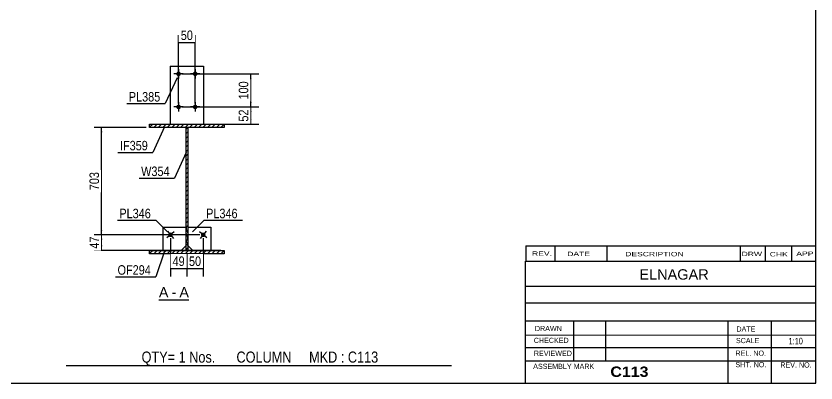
# Model space of a CAD drawing. Header units: millimetres. Extents: x -405 to -3, y -129 to 148.
# Drawn here: x -244.2 to -2.9, y -129.4 to -18.5 of the extents above; entities that cross this region are included whole.
import ezdxf

# ---------------------------------------------------------------- set-up
doc = ezdxf.new("R2010")
doc.units = ezdxf.units.MM
doc.linetypes.add('DXK_LINE_DOT1', pattern=[1.8814, 0.9407, -0.9407])
doc.styles.add('Arial', font='ARIAL.TTF', dxfattribs={"height": 0.2})
doc.styles.add('Arial Bold', font='ARIALBD.TTF', dxfattribs={"height": 0.2})
doc.styles.add('Arial Narrow', font='ARIALN.TTF', dxfattribs={"height": 0.2})

# ---------------------------------------------------------------- blocks, each defined once
blk = doc.blocks.new('Unknown-627317436-1210')
at = {"color": 5, "linetype": 'Continuous'}
for p, q in [((-2.93, -129.37), (-2.93, 147.63)), ((-402.93, -129.37), (-2.93, -129.37))]:
    blk.add_line(p, q, dxfattribs=at)
blk = doc.blocks.new('Unknown-627317436-12 - 1261')
at = {"color": 7, "linetype": 'Continuous'}
blk.add_line((-201.06, -104.22), (-192.03, -104.22), dxfattribs=at)
at = {"color": 0, "linetype": 'Continuous'}
blk.add_wipeout([(-198.22, -103.47), (-198.22, -100.27), (-201.06, -100.27), (-201.06, -103.47)], dxfattribs=at)
blk.add_wipeout([(-195.84, -103.47), (-195.84, -100.27), (-197.26, -100.27), (-197.26, -103.47)], dxfattribs=at)
at = {"color": 96, "linetype": 'Continuous', "style": 'Arial'}
blk.add_text('A', height=3.06, dxfattribs=at).set_placement((-201.06, -103.47))
at = {"color": 0, "linetype": 'Continuous'}
blk.add_wipeout([(-192.03, -103.47), (-192.03, -100.27), (-194.88, -100.27), (-194.88, -103.47)], dxfattribs=at)
at = {"color": 96, "linetype": 'Continuous', "style": 'Arial'}
for s, p in [('A', (-194.88, -103.47)), ('-', (-197.26, -103.47))]:
    blk.add_text(s, height=3.06, dxfattribs=at).set_placement(p)
blk = doc.blocks.new('Part-627317436-1311 - 1261')
at = {"linetype": 'Continuous'}
h = blk.add_hatch(dxfattribs=at)
h.set_pattern_fill('', scale=0.3, style=0, pattern_type=0)
h.set_pattern_definition([(45, (-181.3939, -51.2166), (-0.67352, 0.67352), [])])
h.paths.add_polyline_path([(-181.39, -52.22), (-181.39, -51.22), (-203.89, -51.22), (-203.89, -52.22)])
at = {"color": 2, "linetype": 'Continuous'}
for p, q in [((-203.89, -52.22), (-203.89, -51.22)), ((-203.89, -51.22), (-181.39, -51.22)), ((-181.39, -52.22), (-203.89, -52.22)), ((-181.39, -51.22), (-181.39, -52.22))]:
    blk.add_line(p, q, dxfattribs=at)
blk = doc.blocks.new('Part-627317436-1288 - 1261')
at = {"color": 2, "linetype": 'Continuous'}
for p, q in [((-197.64, -33.72), (-187.64, -33.72)), ((-197.64, -33.72), (-197.64, -51.22)), ((-187.64, -33.72), (-187.64, -51.22))]:
    blk.add_line(p, q, dxfattribs=at)
at = {"color": 7, "linetype": 'DXK_LINE_DOT1'}
blk.add_line((-197.64, -51.22), (-187.64, -51.22), dxfattribs=at)
blk = doc.blocks.new('Part-627317436-1333 - 1261')
at = {"linetype": 'Continuous'}
h = blk.add_hatch(dxfattribs=at)
h.set_pattern_fill('', scale=0.3, style=0, pattern_type=0)
h.set_pattern_definition([(45, (-192.3939, -52.2166), (-0.67352, 0.67352), [])])
h.paths.add_polyline_path([(-192.39, -89.32), (-192.39, -52.22), (-192.89, -52.22), (-192.89, -89.32)])
at = {"color": 2, "linetype": 'Continuous'}
for p, q in [((-192.89, -67.22), (-192.89, -52.22)), ((-192.89, -52.22), (-192.39, -52.22)), ((-192.39, -52.22), (-192.39, -67.22)), ((-192.89, -89.32), (-192.89, -67.32)), ((-192.39, -67.32), (-192.39, -89.32)), ((-192.39, -89.32), (-192.89, -89.32))]:
    blk.add_line(p, q, dxfattribs=at)
blk = doc.blocks.new('Part-627317436-1358 - 1261')
at = {"linetype": 'Continuous'}
h = blk.add_hatch(dxfattribs=at)
h.set_pattern_fill('', scale=0.3, style=0, pattern_type=0)
h.set_pattern_definition([(45, (-181.3939, -89.3166), (-0.67352, 0.67352), [])])
h.paths.add_polyline_path([(-181.39, -90.32), (-181.39, -89.32), (-203.89, -89.32), (-203.89, -90.32)])
at = {"color": 2, "linetype": 'Continuous'}
for p, q in [((-203.89, -90.32), (-203.89, -89.32)), ((-203.89, -89.32), (-181.39, -89.32)), ((-181.39, -90.32), (-203.89, -90.32)), ((-181.39, -89.32), (-181.39, -90.32))]:
    blk.add_line(p, q, dxfattribs=at)
blk = doc.blocks.new('Part-627317436-1414 - 1261')
at = {"color": 2, "linetype": 'Continuous'}
for p, q in [((-199.89, -82.32), (-192.89, -82.32)), ((-199.89, -82.32), (-199.89, -89.32)), ((-192.89, -87.82), (-194.39, -89.32))]:
    blk.add_line(p, q, dxfattribs=at)
at = {"color": 7, "linetype": 'DXK_LINE_DOT1'}
for p, q in [((-192.89, -82.32), (-192.89, -87.82)), ((-194.39, -89.32), (-199.89, -89.32))]:
    blk.add_line(p, q, dxfattribs=at)
blk = doc.blocks.new('Part-627317436-1419 - 1261')
at = {"color": 2, "linetype": 'Continuous'}
for p, q in [((-192.39, -82.32), (-185.39, -82.32)), ((-185.39, -82.32), (-185.39, -89.32)), ((-190.89, -89.32), (-192.39, -87.82))]:
    blk.add_line(p, q, dxfattribs=at)
at = {"color": 7, "linetype": 'DXK_LINE_DOT1'}
for p, q in [((-192.39, -87.82), (-192.39, -82.32)), ((-185.39, -89.32), (-190.89, -89.32))]:
    blk.add_line(p, q, dxfattribs=at)
blk = doc.blocks.new('Bolt-627317436-1426 - 1261')
at = {"linetype": 'Continuous'}
for points in [[(-194.44, -36.02, -1), (-195.84, -36.02, -1)], [(-189.44, -36.02, -1), (-190.84, -36.02, -1)], [(-194.44, -46.02, -1), (-195.84, -46.02, -1)], [(-189.44, -46.02, -1), (-190.84, -46.02, -1)]]:
    blk.add_hatch(color=3, dxfattribs=at).paths.add_polyline_path(points)
at = {"color": 3, "linetype": 'Continuous'}
for p, q in [((-193.74, -36.02), (-196.54, -36.02)), ((-195.14, -34.62), (-195.14, -37.42)), ((-188.74, -36.02), (-191.54, -36.02)), ((-190.14, -34.62), (-190.14, -37.42)), ((-195.14, -44.62), (-195.14, -47.42)), ((-190.14, -44.62), (-190.14, -47.42)), ((-193.74, -46.02), (-196.54, -46.02)), ((-188.74, -46.02), (-191.54, -46.02))]:
    blk.add_line(p, q, dxfattribs=at)
blk = doc.blocks.new('Bolt-627317436-1430 - 1261')
at = {"linetype": 'Continuous'}
blk.add_hatch(color=3, dxfattribs=at).paths.add_polyline_path([(-197.05, -84.17, -1), (-198.14, -85.06, -1)])
at = {"color": 3, "linetype": 'Continuous'}
for p, q in [((-196.51, -83.73), (-198.68, -85.5)), ((-198.48, -83.53), (-196.71, -85.7))]:
    blk.add_line(p, q, dxfattribs=at)
blk = doc.blocks.new('Bolt-627317436-1431 - 1261')
at = {"linetype": 'Continuous'}
blk.add_hatch(color=3, dxfattribs=at).paths.add_polyline_path([(-187.15, -85.06, -1), (-188.24, -84.17, -1)])
at = {"color": 3, "linetype": 'Continuous'}
for p, q in [((-186.61, -85.5), (-188.78, -83.73)), ((-186.81, -83.53), (-188.58, -85.7))]:
    blk.add_line(p, q, dxfattribs=at)
blk = doc.blocks.new('StraightDimension-627317436-3592 - 1261')
at = {"linetype": 'Continuous'}
for points in [[(-173.62, -37.52), (-173.37, -36.02), (-173.12, -37.52)], [(-173.12, -44.52), (-173.37, -46.02), (-173.62, -44.52)]]:
    blk.add_hatch(color=7, dxfattribs=at).paths.add_polyline_path(points)
at = {"color": 7, "linetype": 'Continuous'}
for p, q in [((-194.14, -36.02), (-170.97, -36.02)), ((-173.37, -46.02), (-173.37, -36.02)), ((-194.14, -46.02), (-170.97, -46.02))]:
    blk.add_line(p, q, dxfattribs=at)
at = {"color": 0}
blk.add_wipeout([(-173.52, -37.67), (-177.72, -37.67), (-177.72, -44.36), (-173.52, -44.36)], dxfattribs=at)
at = {"color": 3, "style": 'Arial Narrow'}
blk.add_text('100', height=2.863, rotation=90.0002, dxfattribs=at).set_placement((-174.12, -43.76))
blk = doc.blocks.new('StraightDimension-627317436-3566 - 1261')
at = {"linetype": 'Continuous'}
for points in [[(-218.63, -86.12), (-218.38, -84.62), (-218.13, -86.12)], [(-218.13, -87.82), (-218.38, -89.32), (-218.63, -87.82)]]:
    blk.add_hatch(color=7, dxfattribs=at).paths.add_polyline_path(points)
at = {"color": 7, "linetype": 'Continuous'}
for p, q in [((-188.69, -84.62), (-220.63, -84.62)), ((-218.38, -89.32), (-218.38, -84.62)), ((-182.39, -89.32), (-220.63, -89.32))]:
    blk.add_line(p, q, dxfattribs=at)
at = {"color": 0}
blk.add_wipeout([(-218.53, -84.54), (-222.73, -84.54), (-222.73, -89.39), (-218.53, -89.39)], dxfattribs=at)
at = {"color": 3, "style": 'Arial Narrow'}
blk.add_text('47', height=2.863, rotation=90.0002, dxfattribs=at).set_placement((-219.13, -88.79))
blk = doc.blocks.new('StraightDimension-627317436-3530 - 1261')
at = {"linetype": 'Continuous'}
for points in [[(-191.14, -95.03), (-192.64, -94.78), (-191.14, -94.53)], [(-189.19, -94.53), (-187.69, -94.78), (-189.19, -95.03)]]:
    blk.add_hatch(color=7, dxfattribs=at).paths.add_polyline_path(points)
at = {"color": 7, "linetype": 'Continuous'}
for p, q in [((-187.69, -85.62), (-187.69, -97.18)), ((-192.64, -90.32), (-192.64, -97.18)), ((-192.64, -94.78), (-187.69, -94.78))]:
    blk.add_line(p, q, dxfattribs=at)
at = {"color": 0}
blk.add_wipeout([(-187.74, -94.63), (-187.74, -90.43), (-192.6, -90.43), (-192.6, -94.63)], dxfattribs=at)
at = {"color": 3, "style": 'Arial Narrow'}
blk.add_text('50', height=2.863, dxfattribs=at).set_placement((-192, -94.03))
blk = doc.blocks.new('StraightDimension-627317436-3531 - 1261')
at = {"linetype": 'Continuous'}
for points in [[(-196.09, -95.03), (-197.59, -94.78), (-196.09, -94.53)], [(-194.14, -94.53), (-192.64, -94.78), (-194.14, -95.03)]]:
    blk.add_hatch(color=7, dxfattribs=at).paths.add_polyline_path(points)
at = {"color": 7, "linetype": 'Continuous'}
for p, q in [((-197.59, -85.62), (-197.59, -97.18)), ((-192.64, -90.32), (-192.64, -97.18)), ((-197.59, -94.78), (-192.64, -94.78))]:
    blk.add_line(p, q, dxfattribs=at)
at = {"color": 0}
blk.add_wipeout([(-192.69, -94.63), (-192.69, -90.43), (-197.55, -90.43), (-197.55, -94.63)], dxfattribs=at)
at = {"color": 3, "style": 'Arial Narrow'}
blk.add_text('49', height=2.863, dxfattribs=at).set_placement((-196.95, -94.03))
blk = doc.blocks.new('StraightDimension-627317436-3565 - 1261')
at = {"linetype": 'Continuous'}
for points in [[(-218.63, -53.72), (-218.38, -52.22), (-218.13, -53.72)], [(-218.13, -83.12), (-218.38, -84.62), (-218.63, -83.12)]]:
    blk.add_hatch(color=7, dxfattribs=at).paths.add_polyline_path(points)
at = {"color": 7, "linetype": 'Continuous'}
for p, q in [((-204.89, -52.22), (-220.63, -52.22)), ((-218.38, -84.62), (-218.38, -52.22)), ((-188.69, -84.62), (-220.63, -84.62))]:
    blk.add_line(p, q, dxfattribs=at)
at = {"color": 0}
blk.add_wipeout([(-218.53, -65.07), (-222.73, -65.07), (-222.73, -71.76), (-218.53, -71.76)], dxfattribs=at)
at = {"color": 3, "style": 'Arial Narrow'}
blk.add_text('703', height=2.863, rotation=90.0002, dxfattribs=at).set_placement((-219.13, -71.16))
blk = doc.blocks.new('StraightDimension-627317436-3593 - 1261')
at = {"linetype": 'Continuous'}
for points in [[(-173.62, -47.52), (-173.37, -46.02), (-173.12, -47.52)], [(-173.12, -49.72), (-173.37, -51.22), (-173.62, -49.72)]]:
    blk.add_hatch(color=7, dxfattribs=at).paths.add_polyline_path(points)
at = {"color": 7, "linetype": 'Continuous'}
for p, q in [((-194.14, -46.02), (-170.97, -46.02)), ((-173.37, -51.22), (-173.37, -46.02)), ((-202.89, -51.22), (-170.97, -51.22))]:
    blk.add_line(p, q, dxfattribs=at)
at = {"color": 0}
blk.add_wipeout([(-173.52, -46.19), (-177.72, -46.19), (-177.72, -51.04), (-173.52, -51.04)], dxfattribs=at)
at = {"color": 3, "style": 'Arial Narrow'}
blk.add_text('52', height=2.863, rotation=90.0002, dxfattribs=at).set_placement((-174.12, -50.44))
blk = doc.blocks.new('StraightDimension-627317436-3613 - 1261')
at = {"linetype": 'Continuous'}
for points in [[(-193.64, -26.81), (-195.14, -26.56), (-193.64, -26.31)], [(-191.64, -26.31), (-190.14, -26.56), (-191.64, -26.81)]]:
    blk.add_hatch(color=7, dxfattribs=at).paths.add_polyline_path(points)
at = {"color": 7, "linetype": 'Continuous'}
for p, q in [((-195.14, -45.02), (-195.14, -24.31)), ((-190.14, -45.02), (-190.14, -24.31)), ((-195.14, -26.56), (-190.14, -26.56))]:
    blk.add_line(p, q, dxfattribs=at)
at = {"color": 0}
blk.add_wipeout([(-190.22, -26.41), (-190.22, -22.21), (-195.07, -22.21), (-195.07, -26.41)], dxfattribs=at)
at = {"color": 3, "style": 'Arial Narrow'}
blk.add_text('50', height=2.863, dxfattribs=at).set_placement((-194.47, -25.81))
blk = doc.blocks.new('CBS_CALLOFF-627317436-4485')
at = {"color": 7, "linetype": 'Continuous'}
blk.add_line((-229.05, -124.1), (-112.82, -124.12), dxfattribs=at)
at = {"color": 3, "linetype": 'Continuous', "style": 'Arial Narrow'}
blk.add_text('QTY= 1 Nos.      COLUMN     MKD : C113', height=3.3405, dxfattribs=at).set_placement((-206.29, -123.21))
blk = doc.blocks.new('CBS_NAME_BLOG-627317436-4486')
at = {"color": 7, "linetype": 'Continuous'}
for p, q in [((-90.52, -92.62), (-3, -92.62)), ((-90.52, -129.33), (-90.52, -92.62)), ((-90.52, -100.16), (-3, -100.16)), ((-90.44, -105.21), (-2.93, -105.21)), ((-90.52, -110.58), (-3, -110.58)), ((-75.99, -122.69), (-75.99, -110.59)), ((-66.31, -122.67), (-66.31, -110.6)), ((-29.39, -129.33), (-29.39, -110.6)), ((-16.34, -129.33), (-16.34, -110.59)), ((-90.51, -114.88), (-2.93, -114.86)), ((-90.52, -118.63), (-3, -118.63)), ((-90.52, -122.67), (-3, -122.67)), ((-90.52, -129.37), (-2.93, -129.37))]:
    blk.add_line(p, q, dxfattribs=at)
at = {"color": 3, "linetype": 'Continuous', "style": 'Arial'}
blk.add_text('ELNAGAR', height=3.133, dxfattribs=at).set_placement((-56.19, -98.15))
at = {"color": 3, "linetype": 'Continuous'}
for s, height, style, width, p in [('DRAWN', 1.566, 'Arial', 0.9, (-87.69, -113.69)), ('DATE', 1.566, 'Arial', 0.9, (-26.92, -113.85)), ('CHECKED', 1.566, 'Arial', 0.9, (-88.03, -117.27)), ('SCALE', 1.566, 'Arial', 0.9, (-27.07, -117.33)), ('1:10', 1.957, 'Arial Narrow', 0.9, (-11.18, -117.69)), ('REVIEWED', 1.566, 'Arial', 0.9, (-88, -121.18)), ('REL. NO.', 1.566, 'Arial', 0.9, (-27.21, -121.14)), ('SHT. NO.', 1.566, 'Arial', 0.9, (-27.22, -124.6)), ('ASSEMBLY MARK', 1.5663, 'Arial', 0.9, (-88.21, -125.11)), ('C113', 3.131, 'Arial Bold', 1.1, (-64.94, -127.52)), ('REV. NO.', 1.566, 'Arial', 0.9, (-13.69, -124.69))]:
    blk.add_text(s, height=height, dxfattribs=dict(at, style=style, width=width)).set_placement(p)
blk = doc.blocks.new('CBS_REVISION-627317436-4487')
at = {"color": 7, "linetype": 'Continuous'}
for p, q in [((-90.43, -87.99), (-2.93, -87.99)), ((-90.43, -87.99), (-90.43, -92.62)), ((-81.64, -87.99), (-81.64, -92.62)), ((-66.04, -87.99), (-66.04, -92.56)), ((-25.79, -87.99), (-25.79, -92.62)), ((-18.24, -87.99), (-18.24, -92.62)), ((-10.3, -87.99), (-10.3, -92.62)), ((-90.43, -92.62), (-2.93, -92.62))]:
    blk.add_line(p, q, dxfattribs=at)
at = {"color": 7, "style": 'Arial Narrow', "width": 1.7}
for s, height, p in [('REV.', 1.326, (-88.57, -90.95)), ('DATE', 1.326, (-77.95, -91.06)), ('DESCRIPTION', 1.3257, (-60.47, -91.11)), ('DRW', 1.326, (-25.36, -91.06)), ('CHK', 1.326, (-16.87, -91.15)), ('APP', 1.326, (-8.87, -90.99))]:
    blk.add_text(s, height=height, dxfattribs=at).set_placement(p)
blk = doc.blocks.new('Mark-627317436-1307 - 1261')
at = {"color": 7, "linetype": 'Continuous'}
blk.add_line((-199.36, -51.99), (-202.9, -59.72), dxfattribs=at)
at = {"color": 0}
blk.add_wipeout([(-204.4, -59.12), (-204.4, -56.12), (-212.81, -56.12), (-212.81, -59.12)], dxfattribs=at)
blk.add_wipeout([(-204.4, -59.12), (-204.4, -56.12), (-212.81, -56.12), (-212.81, -59.12)], dxfattribs=at)
at = {"color": 7, "linetype": 'Continuous'}
blk.add_line((-213.41, -59.72), (-202.9, -59.72), dxfattribs=at)
at = {"color": 3, "style": 'Arial Narrow'}
blk.add_text('IF359', height=2.863, dxfattribs=at).set_placement((-212.81, -59.12))
blk = doc.blocks.new('Mark-627317436-1283 - 1261')
at = {"color": 7, "linetype": 'Continuous'}
blk.add_line((-195.61, -37.25), (-199.15, -44.98), dxfattribs=at)
at = {"color": 0}
blk.add_wipeout([(-200.65, -44.38), (-200.65, -41.38), (-210.15, -41.38), (-210.15, -44.38)], dxfattribs=at)
blk.add_wipeout([(-200.65, -44.38), (-200.65, -41.38), (-210.15, -41.38), (-210.15, -44.38)], dxfattribs=at)
at = {"color": 7, "linetype": 'Continuous'}
blk.add_line((-210.75, -44.98), (-199.15, -44.98), dxfattribs=at)
at = {"color": 3, "style": 'Arial Narrow'}
blk.add_text('PL385', height=2.863, dxfattribs=at).set_placement((-210.15, -44.38))
blk = doc.blocks.new('Mark-627317436-1329 - 1261')
at = {"color": 7, "linetype": 'Continuous'}
blk.add_line((-192.8, -59.74), (-196.34, -67.48), dxfattribs=at)
at = {"color": 0}
blk.add_wipeout([(-197.84, -66.88), (-197.84, -63.88), (-206.43, -63.88), (-206.43, -66.88)], dxfattribs=at)
blk.add_wipeout([(-197.84, -66.88), (-197.84, -63.88), (-206.43, -63.88), (-206.43, -66.88)], dxfattribs=at)
at = {"color": 7, "linetype": 'Continuous'}
blk.add_line((-207.03, -67.48), (-196.34, -67.48), dxfattribs=at)
at = {"color": 3, "style": 'Arial Narrow'}
blk.add_text('W354', height=2.863, dxfattribs=at).set_placement((-206.43, -66.88))
blk = doc.blocks.new('Mark-627317436-1354 - 1261')
at = {"color": 7, "linetype": 'Continuous'}
blk.add_line((-199.36, -89.54), (-201.99, -97.27), dxfattribs=at)
at = {"color": 0}
blk.add_wipeout([(-203.49, -96.67), (-203.49, -93.67), (-213.54, -93.67), (-213.54, -96.67)], dxfattribs=at)
blk.add_wipeout([(-203.49, -96.67), (-203.49, -93.67), (-213.54, -93.67), (-213.54, -96.67)], dxfattribs=at)
at = {"color": 7, "linetype": 'Continuous'}
blk.add_line((-214.14, -97.27), (-201.99, -97.27), dxfattribs=at)
at = {"color": 3, "style": 'Arial Narrow'}
blk.add_text('OF294', height=2.863, dxfattribs=at).set_placement((-213.54, -96.67))
blk = doc.blocks.new('Mark-627317436-1410 - 1261')
at = {"color": 7, "linetype": 'Continuous'}
blk.add_line((-198.46, -83.75), (-202, -80.21), dxfattribs=at)
at = {"color": 0}
blk.add_wipeout([(-203.5, -79.61), (-203.5, -76.61), (-213, -76.61), (-213, -79.61)], dxfattribs=at)
blk.add_wipeout([(-203.5, -79.61), (-203.5, -76.61), (-213, -76.61), (-213, -79.61)], dxfattribs=at)
at = {"color": 7, "linetype": 'Continuous'}
blk.add_line((-213.6, -80.21), (-202, -80.21), dxfattribs=at)
at = {"color": 3, "style": 'Arial Narrow'}
blk.add_text('PL346', height=2.863, dxfattribs=at).set_placement((-213, -79.61))
blk = doc.blocks.new('Mark-627317436-1415 - 1261')
at = {"color": 0}
blk.add_wipeout([(-177.33, -79.61), (-177.33, -76.61), (-186.83, -76.61), (-186.83, -79.61)], dxfattribs=at)
blk.add_wipeout([(-177.33, -79.61), (-177.33, -76.61), (-186.83, -76.61), (-186.83, -79.61)], dxfattribs=at)
at = {"color": 7, "linetype": 'Continuous'}
for p, q in [((-190.96, -83.75), (-187.43, -80.21)), ((-187.43, -80.21), (-175.83, -80.21))]:
    blk.add_line(p, q, dxfattribs=at)
at = {"color": 3, "style": 'Arial Narrow'}
blk.add_text('PL346', height=2.863, dxfattribs=at).set_placement((-186.83, -79.61))

msp = doc.modelspace()

# ---------------------------------------------------------------- block references
for name in ['Unknown-627317436-1210', 'Part-627317436-1288 - 1261', 'Bolt-627317436-1426 - 1261', 'Part-627317436-1311 - 1261', 'Part-627317436-1333 - 1261', 'Part-627317436-1414 - 1261', 'Bolt-627317436-1430 - 1261', 'Part-627317436-1419 - 1261', 'Bolt-627317436-1431 - 1261', 'CBS_REVISION-627317436-4487', 'Part-627317436-1358 - 1261', 'CBS_NAME_BLOG-627317436-4486', 'CBS_CALLOFF-627317436-4485']:
    msp.add_blockref(name, (0, 0))

# ---------------------------------------------------------------- next in the draw order: block references
for name in ['StraightDimension-627317436-3592 - 1261', 'StraightDimension-627317436-3566 - 1261', 'Unknown-627317436-12 - 1261']:
    msp.add_blockref(name, (0, 0))

# ---------------------------------------------------------------- next in the draw order: block references
for name in ['StraightDimension-627317436-3530 - 1261', 'Mark-627317436-1354 - 1261']:
    msp.add_blockref(name, (0, 0))

# ---------------------------------------------------------------- next in the draw order: block references
msp.add_blockref('StraightDimension-627317436-3531 - 1261', (0, 0))

# ---------------------------------------------------------------- next in the draw order: block references
msp.add_blockref('StraightDimension-627317436-3565 - 1261', (0, 0))

# ---------------------------------------------------------------- next in the draw order: block references
for name in ['StraightDimension-627317436-3593 - 1261', 'Mark-627317436-1410 - 1261', 'Mark-627317436-1415 - 1261']:
    msp.add_blockref(name, (0, 0))

# ---------------------------------------------------------------- next in the draw order: block references
for name in ['StraightDimension-627317436-3613 - 1261', 'Mark-627317436-1307 - 1261']:
    msp.add_blockref(name, (0, 0))

# ---------------------------------------------------------------- next in the draw order: block references
for name in ['Mark-627317436-1283 - 1261', 'Mark-627317436-1329 - 1261']:
    msp.add_blockref(name, (0, 0))

doc.saveas('drawing.dxf')
